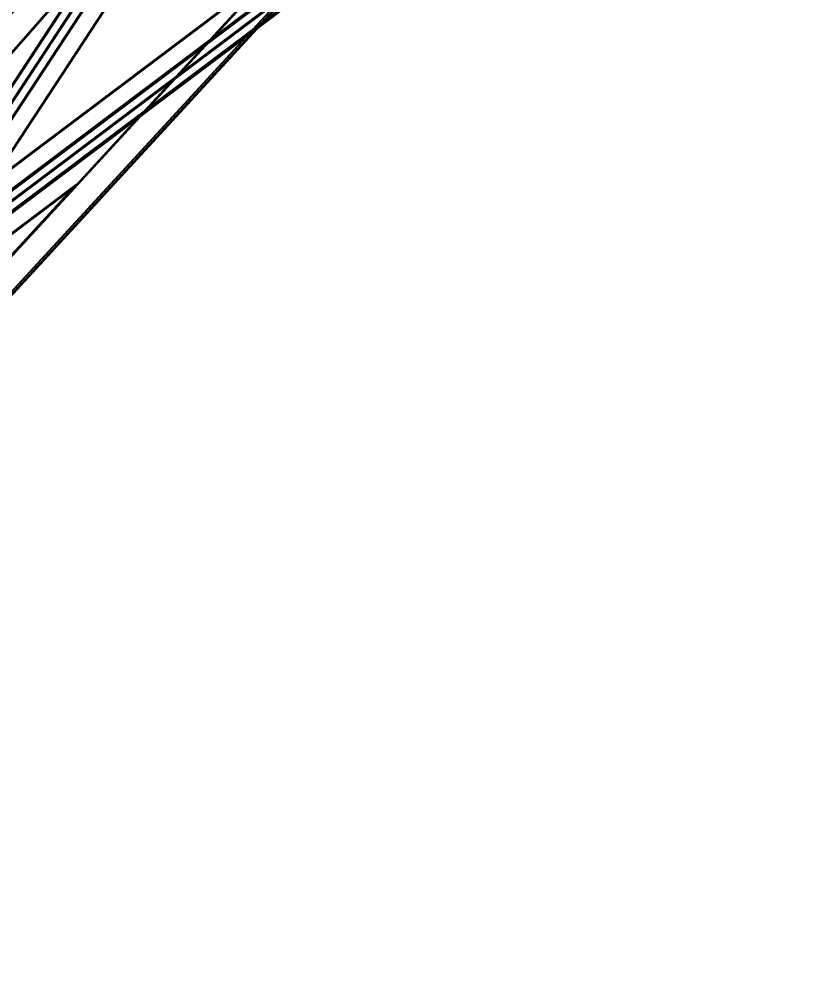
# Model space of a CAD drawing. Header units: millimetres. Extents: x -84906 to 117550, y -3000 to 338000.
# Drawn here: x -20746 to -15471, y 22179 to 28662 of the extents above; entities that cross this region are included whole.
import ezdxf

# ---------------------------------------------------------------- set-up
doc = ezdxf.new("R2010")
doc.units = ezdxf.units.MM
doc.layers.add('D-STR-DIM', color=7, linetype='Continuous', lineweight=13)
doc.layers.add('D-STR-STRC', color=7, linetype='Continuous', lineweight=25)
doc.styles.add('OpenSansCondensed-Light', font='OpenSansCondensed-Light.ttf')
doc.styles.add('TOWER_UNICODE', font='Arial Unicode.ttf')
doc.dimstyles.new('EZDXF', dxfattribs={"dimtxt": 0.25, "dimasz": 0.175, "dimexe": 0.375, "dimexo": 0.125, "dimgap": 0.1, "dimtad": 1, "dimlfac": 100, "dimzin": 12, "dimdsep": 46, "dimtxsty": 'OpenSansCondensed-Light', "dimblk": 'ARCHTICK', "dimcen": 2.5, "dimazin": 3, "dimtfac": 0.5, "dimtmove": 2, "dimatfit": 3})

# ---------------------------------------------------------------- blocks, each defined once
blk = doc.blocks.new('_ARCHTICK')
at = {"color": 0, "linetype": 'BYBLOCK', "const_width": 0.15}
blk.add_lwpolyline([(-0.5, -0.5), (0.5, 0.5)], dxfattribs=at)

msp = doc.modelspace()

# ---------------------------------------------------------------- linework, layer by layer
at = {"layer": 'D-STR-STRC'}
for points in [[(-23747.3, 23610.3), (-24059.7, 24987.9), (-19233.2, 30487.4)], [(-18920.6, 28856.5), (-19233, 30487.2), (-24059.5, 24987.7)], [(-24058.6, 24992.7), (-18919.7, 28861.5), (-19232.1, 30492.2)], [(-23746.2, 23615.1), (-24058.6, 24992.7), (-19232.1, 30492.2)], [(-19232.1, 30492.2), (-23746.2, 23615.1), (-24058.6, 24992.7)], [(-18919.7, 28861.5), (-19232.1, 30492.2), (-24058.6, 24992.7)], [(-24057.7, 24997.6), (-18918.8, 28866.4), (-19231.2, 30497.1)], [(-19231, 30496.9), (-23745.1, 23619.9), (-24057.5, 24997.4)], [(-23747.1, 23610.2), (-19233, 30487.2), (-18920.6, 28856.5)], [(-23746.2, 23615.1), (-19232.1, 30492.2), (-18919.7, 28861.5)], [(-19232.1, 30492.2), (-18919.7, 28861.5), (-23746.2, 23615.1)], [(-19231.2, 30497.1), (-18918.9, 28866.4), (-23745.3, 23620)], [(-19116.6, 28929.2), (-19340.1, 30095.8), (-22793.1, 26161.3)], [(-22792.2, 26166.2), (-19115.7, 28934.1), (-19339.2, 30100.8)], [(-19115.7, 28934.1), (-19339.2, 30100.8), (-22792.2, 26166.2)], [(-22791.3, 26171.2), (-19114.8, 28939), (-19338.3, 30105.7)], [(-22400.8, 25335.6), (-19325.7, 30020.5), (-19112.9, 28909.6)], [(-22400, 25340.5), (-19324.8, 30025.4), (-19112, 28914.5)], [(-19324.8, 30025.4), (-19112, 28914.5), (-22400, 25340.5)], [(-19324, 30030.3), (-19111.2, 28919.4), (-22399.1, 25345.4)], [(-18920.8, 28856.7), (-24059.6, 24987.9), (-23747.2, 23610.3)], [(-24058.6, 24992.7), (-23746.2, 23615.1), (-18919.7, 28861.5)], [(-18919.7, 28861.5), (-24058.6, 24992.7), (-23746.2, 23615.1)], [(-24057.6, 24997.4), (-23745.2, 23619.9), (-18918.7, 28866.2)], [(-23858.5, 24926.5), (-23646.1, 23990.2), (-20365.6, 27556.1)], [(-20367.7, 27546.6), (-23860.5, 24917), (-23648.2, 23980.7)], [(-23859.5, 24921.8), (-23647.2, 23985.4), (-20366.6, 27551.4)], [(-20366.6, 27551.4), (-23859.5, 24921.8), (-23647.2, 23985.4)]]:
    msp.add_lwpolyline(points, close=True, dxfattribs=at)
for points in [[(-23798.6, 23638.8), (-19284.5, 30515.9)], [(-19283.5, 30520.8), (-23797.6, 23643.7)], [(-23796.6, 23648.5), (-19282.5, 30525.6)], [(-19281.6, 30530.5), (-23795.7, 23653.4)], [(-23696.8, 23576.8), (-19182.7, 30453.8)], [(-19181.7, 30458.7), (-23695.8, 23581.6)], [(-23694.8, 23586.5), (-19180.7, 30463.5)], [(-19179.7, 30468.4), (-23693.8, 23591.3)], [(-18958.8, 28899.3), (-24097.7, 25030.5)], [(-24096.7, 25035.4), (-18957.9, 28904.2)], [(-18956.9, 28909), (-24095.7, 25040.2)], [(-24094.8, 25045.1), (-18955.9, 28913.9)], [(-23750.5, 23633.8), (-18923.3, 28880.2)], [(-18923.3, 28880.2), (-23750.5, 23633.8)], [(-23746.2, 23615.1), (-18919.7, 28861.5)], [(-18919.7, 28861.5), (-23746.2, 23615.1)], [(-18883.5, 28809), (-24022.4, 24940.2)], [(-24021.4, 24945.1), (-18882.6, 28813.9)], [(-18881.6, 28818.7), (-24020.5, 24949.9)], [(-24019.5, 24954.8), (-18880.6, 28823.6)]]:
    msp.add_lwpolyline(points, dxfattribs=at)

# ---------------------------------------------------------------- dimensions: what is measured, and where the dimension line sits
at = {"layer": 'D-STR-DIM'}
msp.add_linear_dim(base=(-79000, 0), p1=(0, 0), p2=(0, 333000), angle=90, dimstyle='EZDXF', override={"dimtxt": 4200, "dimasz": 1875, "dimexe": 1050, "dimexo": 900, "dimgap": 1050, "dimtad": 1, "dimdec": 0, "dimlfac": 1, "dimlunit": 2, "dimtxsty": 'TOWER_UNICODE', "dimclrd": 7, "dimclre": 7, "dimclrt": 7}, dxfattribs=at).render()

doc.saveas('drawing.dxf')
